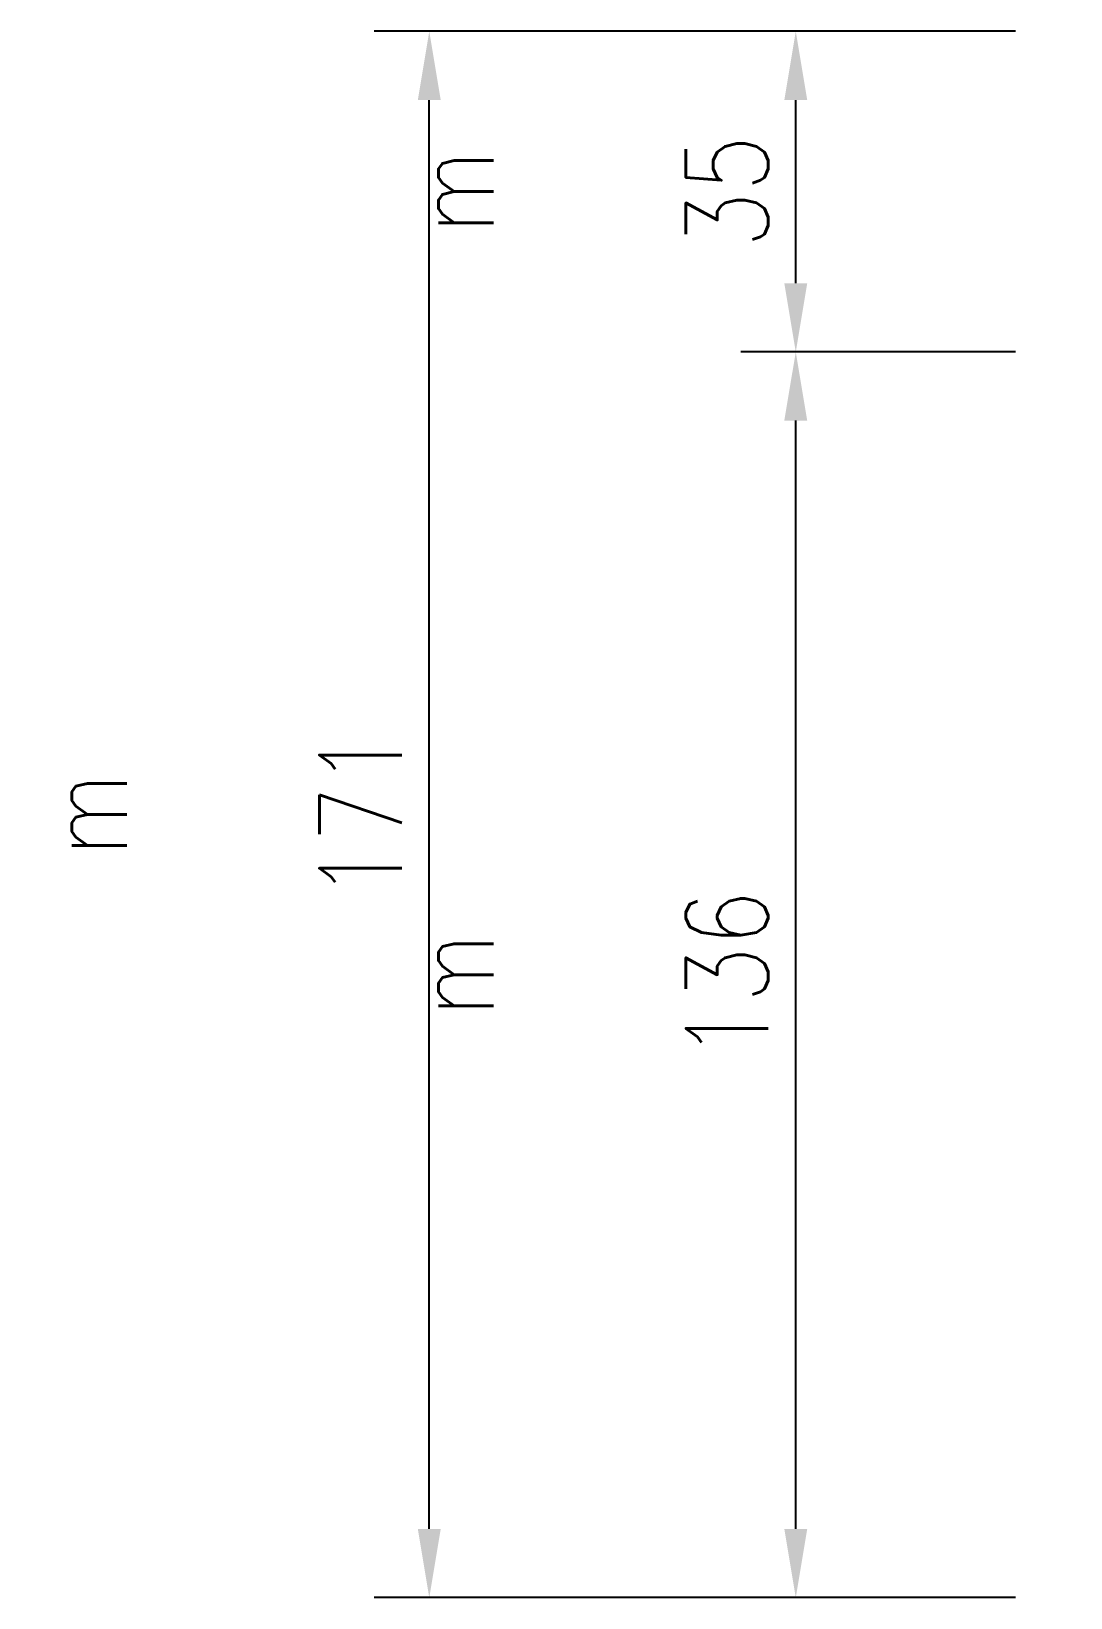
# Model space of a CAD drawing. Extents: x -4269 to 4964, y -19960 to 3841.
# Drawn here: x -388.9 to -275.4, y -15.8 to 155.2 of the extents above; entities that cross this region are included whole.
import ezdxf

# ---------------------------------------------------------------- set-up
doc = ezdxf.new("R2010")
doc.units = 0
doc.header["$LTSCALE"] = 3
doc.layers.add('HB_DIM', color=1, linetype='CONTINUOUS')
doc.styles.get("Standard").update_dxf_attribs({"font": 'ROMANS.shx', "width": 0.8, "bigfont": 'LCHINA.shx'})
doc.dimstyles.new('30', dxfattribs={"dimscale": 3, "dimtxt": 3, "dimasz": 2.5, "dimexe": 2, "dimexo": 2, "dimgap": 1, "dimtad": 1, "dimdsep": 46, "dimtxsty": 'Standard', "dimcen": 0, "dimclrd": 256, "dimclre": 256, "dimclrt": 2, "dimadec": 0, "dimazin": 0, "dimtfac": 1, "dimtix": 1, "dimtmove": 2, "dimatfit": 3, "dimfxl": 0, "dimtolj": 1, "dimtzin": 0, "dimarcsym": 0})

# ---------------------------------------------------------------- blocks, each defined once
blk = doc.blocks.new('*D88')
at = {"layer": 'HB_DIM', "linetype": 'Continuous', "lineweight": -2}
for p, q in [((-281.43, 155.2), (-351.43, 155.2)), ((-345.43, -8.3), (-345.43, 147.7)), ((-281.43, -15.8), (-351.43, -15.8))]:
    blk.add_line(p, q, dxfattribs=at)
at = {"layer": 'HB_DIM'}
for points in [[(-344.18, 147.7), (-346.68, 147.7), (-345.43, 155.2)], [(-346.68, -8.3), (-344.18, -8.3), (-345.43, -15.8)]]:
    blk.add_solid(points, dxfattribs=at)
at = {"layer": 'HB_DIM', "color": 2, "linetype": 'Continuous', "insert": (-367.93, 69.7), "char_height": 9, "attachment_point": 5, "rotation": 90}
blk.add_mtext('\\A1;m^J\\P171', dxfattribs=at)
blk = doc.blocks.new('*D89')
at = {"layer": 'HB_DIM', "linetype": 'Continuous', "lineweight": -2}
for p, q in [((-281.43, 120.2), (-311.43, 120.2)), ((-305.43, -8.3), (-305.43, 112.7)), ((-281.43, -15.8), (-311.43, -15.8))]:
    blk.add_line(p, q, dxfattribs=at)
at = {"layer": 'HB_DIM'}
for points in [[(-304.18, 112.7), (-306.68, 112.7), (-305.43, 120.2)], [(-306.68, -8.3), (-304.18, -8.3), (-305.43, -15.8)]]:
    blk.add_solid(points, dxfattribs=at)
at = {"layer": 'HB_DIM', "color": 2, "linetype": 'Continuous', "insert": (-327.93, 52.2), "char_height": 9, "attachment_point": 5, "rotation": 90}
blk.add_mtext('\\A1;m^J\\P136', dxfattribs=at)
blk = doc.blocks.new('*D90')
at = {"layer": 'HB_DIM', "linetype": 'Continuous', "lineweight": -2}
for p, q in [((-281.43, 155.2), (-311.43, 155.2)), ((-305.43, 127.7), (-305.43, 147.7)), ((-281.43, 120.2), (-311.43, 120.2))]:
    blk.add_line(p, q, dxfattribs=at)
at = {"layer": 'HB_DIM'}
for points in [[(-304.18, 147.7), (-306.68, 147.7), (-305.43, 155.2)], [(-306.68, 127.7), (-304.18, 127.7), (-305.43, 120.2)]]:
    blk.add_solid(points, dxfattribs=at)
at = {"layer": 'HB_DIM', "color": 2, "linetype": 'Continuous', "insert": (-327.93, 137.7), "char_height": 9, "attachment_point": 5, "rotation": 90}
blk.add_mtext('\\A1;m^J\\P35', dxfattribs=at)

msp = doc.modelspace()

# ---------------------------------------------------------------- dimensions: what is measured, and where the dimension line sits
at = {"layer": 'HB_DIM', "linetype": 'Continuous'}
for base, p1, p2, picture, middle in [((-345.427, 155.198), (-275.427, -15.802), (-275.427, 155.198), '*D88', (-367.927, 69.698)), ((-305.427, 155.198), (-275.427, 120.198), (-275.427, 155.198), '*D90', (-327.927, 137.698)), ((-305.427, 120.198), (-275.427, -15.802), (-275.427, 120.198), '*D89', (-327.927, 52.198))]:
    dim = msp.add_linear_dim(base=base, p1=p1, p2=p2, angle=90, dimstyle='30', override={"dimtad": 4, "dimpost": 'm^J\\P<>'}, dxfattribs=at)
    dim.commit()
    dim.dimension.update_dxf_attribs({"geometry": picture, "text_midpoint": middle})

doc.saveas('drawing.dxf')
